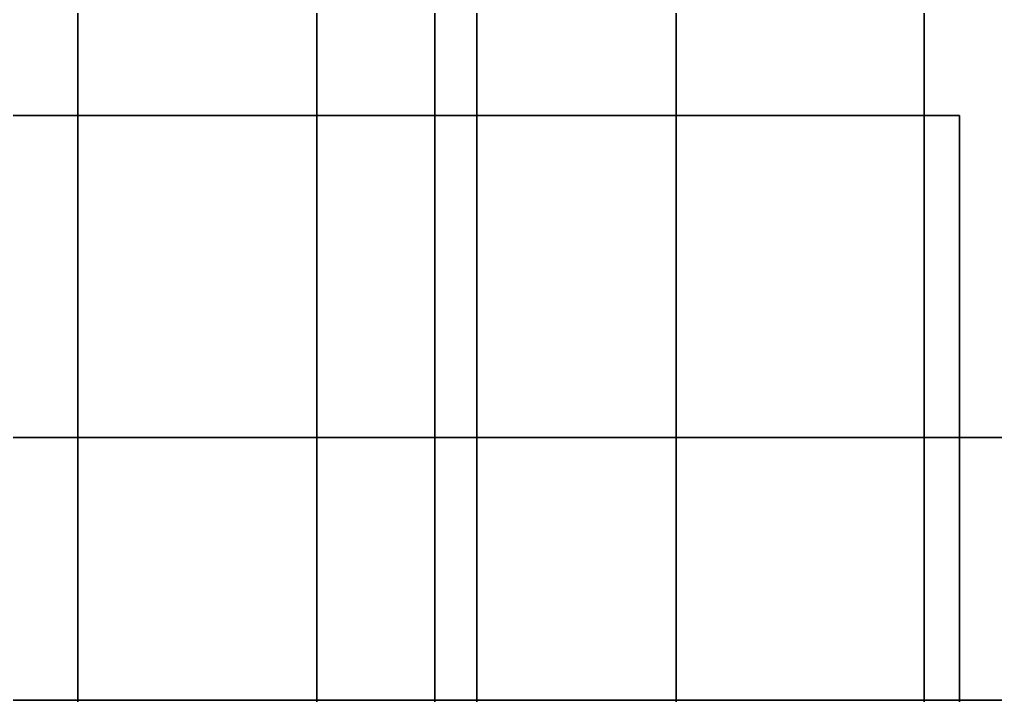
# Model space of a CAD drawing. Extents: x -7.1 to 8.3, y -8 to 8.
# Drawn here: x -0.327 to -0.2296, y -2.9438 to -2.8763 of the extents above; entities that cross this region are included whole.
import ezdxf

# ---------------------------------------------------------------- set-up
doc = ezdxf.new("R2010")
doc.units = 0

msp = doc.modelspace()

# ---------------------------------------------------------------- linework, layer by layer
for points in [[(7.805741, 8), (-6.557906, 8), (7.805741, -8)], [(-6.557906, -8), (7.805741, -8), (-6.557906, 8)], [(7.805741, 8, -0.791389), (7.805741, -8, -0.791389), (-6.557906, -8, -0.791389)], [(-6.557906, -8, -0.791389), (-6.557906, 8, -0.791389), (7.805741, 8, -0.791389)], [(-3.299127, 4.291735, 0.116061), (-3.399127, -4.392014, 0.116061), (5.200873, -4.392014, 0.11606), (5.200872, 4.291735, 0.11606)], [(3.745166, -2.944295, 5.912121), (-2.04342, -2.944291, 5.912121), (-2.04342, 4.050272, 5.912121), (2.201215, 2.844292, 5.912121)], [(-2.04342, -2.944292, 3.121769), (3.745165, -2.944293, 3.121769), (-2.04342, 3.958072, 3.121769)], [(3.745165, -2.944293, 3.121769), (2.201215, 2.844293, 3.121769), (-2.04342, 3.958072, 3.121769)], [(-0.331999, 3.278504, 12.155298), (-0.331926, -3.469672, 12.155292), (-0.321204, -3.488242, 12.149985), (-0.321277, 3.297074, 12.149992)], [(-0.321204, -3.488242, 12.149985), (-0.281342, -3.48824, 12.065183), (-0.281341, 3.297076, 12.065189), (-0.321277, 3.297074, 12.149992)], [(-0.297316, -3.469671, 12.059992), (-0.297315, 3.278506, 12.059998), (-0.281341, 3.297076, 12.065189), (-0.281342, -3.48824, 12.065183)], [(-0.236671, -3.488239, 12.147664), (-0.236744, 3.297077, 12.147671), (-0.285532, 3.297076, 12.063214), (-0.285533, -3.48824, 12.063208)], [(-0.261451, 3.278506, 12.057886), (-0.261451, -3.469671, 12.057879), (-0.285533, -3.48824, 12.063208), (-0.285532, 3.297076, 12.063214)], [(-0.225902, -3.469669, 12.152878), (-0.225975, 3.278507, 12.152884), (-0.236744, 3.297077, 12.147671), (-0.236671, -3.488239, 12.147664)], [(-0.404825, 3.278506, 12.034365), (-0.297315, 3.278506, 12.059998), (-0.297316, -3.469671, 12.059992), (-0.404826, -3.469671, 12.034355)], [(-0.261451, 3.278506, 12.057886), (-0.153941, 3.278506, 12.031328), (-0.153942, -3.469671, 12.031319), (-0.261451, -3.469671, 12.057879)], [(3.965034, -3.415754, 12.032728), (-2.145337, 3.205754, 12.032728), (-2.981736, 2.733376, 12.032728)], [(3.965035, 3.205754, 12.022728), (-2.145336, -3.415754, 12.022728), (-2.981735, -2.943375, 12.022728)], [(-2.981735, -2.943375, 12.022728), (-2.628232, 3.079181, 12.022728), (3.965035, 3.205754, 12.022728)], [(3.965034, -3.415754, 12.032728), (3.965035, 3.205754, 12.032728), (-2.145337, 3.205754, 12.032728)], [(3.965035, 3.205754, 12.022728), (3.965034, -3.415754, 12.022728), (-2.145336, -3.415754, 12.022728)], [(-3.333253, 2.99, 9.066061), (-3.333253, -3, 9.066061), (3.766747, -3, 9.066061), (3.766747, 2.99, 9.066061)], [(-2.043421, 2.844295, 6.166061), (-2.043423, -2.944293, 6.166061), (2.188056, -2.944292, 6.166061), (2.188056, 2.844292, 6.166061)], [(-2.04342, -2.944292, 8.910353), (-2.043417, 2.844294, 8.910353), (3.745168, 2.844294, 8.910354), (3.745163, -2.944293, 8.910353)], [(-2.981736, 2.733376, 12.032728), (-2.628231, -3.289181, 12.032728), (3.965034, -3.415754, 12.032728)], [(-1.786232, 2.509606, 2.837823), (4.684015, 2.509605, 2.837823), (1.855963, -2.537106, 2.837823), (-1.786232, -3.957642, 2.837823)], [(-1.786232, -3.957642, 2.837823), (1.855963, -2.537106, 2.837823), (1.855963, -3.957642, 2.837823)], [(-0.233159, -2.885922, 10.167047), (-0.233159, -2.885922, 9.049551), (-0.401538, -2.885922, 9.049551), (-0.401537, -2.885922, 10.167047)], [(-0.233159, -2.985922, 9.049551), (-0.401538, -2.985922, 9.049551), (-0.401538, -2.885922, 9.049551), (-0.233159, -2.885922, 9.049551)], [(-0.233159, -2.885922, 10.167047), (-0.401537, -2.885922, 10.167047), (-0.401537, -2.961791, 10.242915), (-0.233159, -2.961791, 10.242915)], [(-0.233159, -2.985922, 9.049551), (-0.233159, -2.885922, 9.049551), (-0.233159, -2.885922, 10.167047)], [(-0.233159, -2.985922, 9.049551), (-0.233159, -2.885922, 10.167047), (-0.233159, -2.961791, 10.242915)], [(-2.024196, -2.918074, 8.059502), (-1.943192, -2.984125, 8.059502), (2.108998, -2.984125, 8.059502), (2.190003, -2.918073, 8.059502)], [(2.190003, -2.918073, 8.059502), (2.108998, -2.918073, 7.937837), (-1.943192, -2.918074, 7.937837), (-2.024196, -2.918074, 8.059502)], [(-1.943192, -2.918074, 7.937837), (2.108998, -2.918073, 7.937837), (2.108998, -2.971678, 7.937837), (-1.943192, -2.971679, 7.937837)]]:
    msp.add_3dface(points)

doc.saveas('drawing.dxf')
